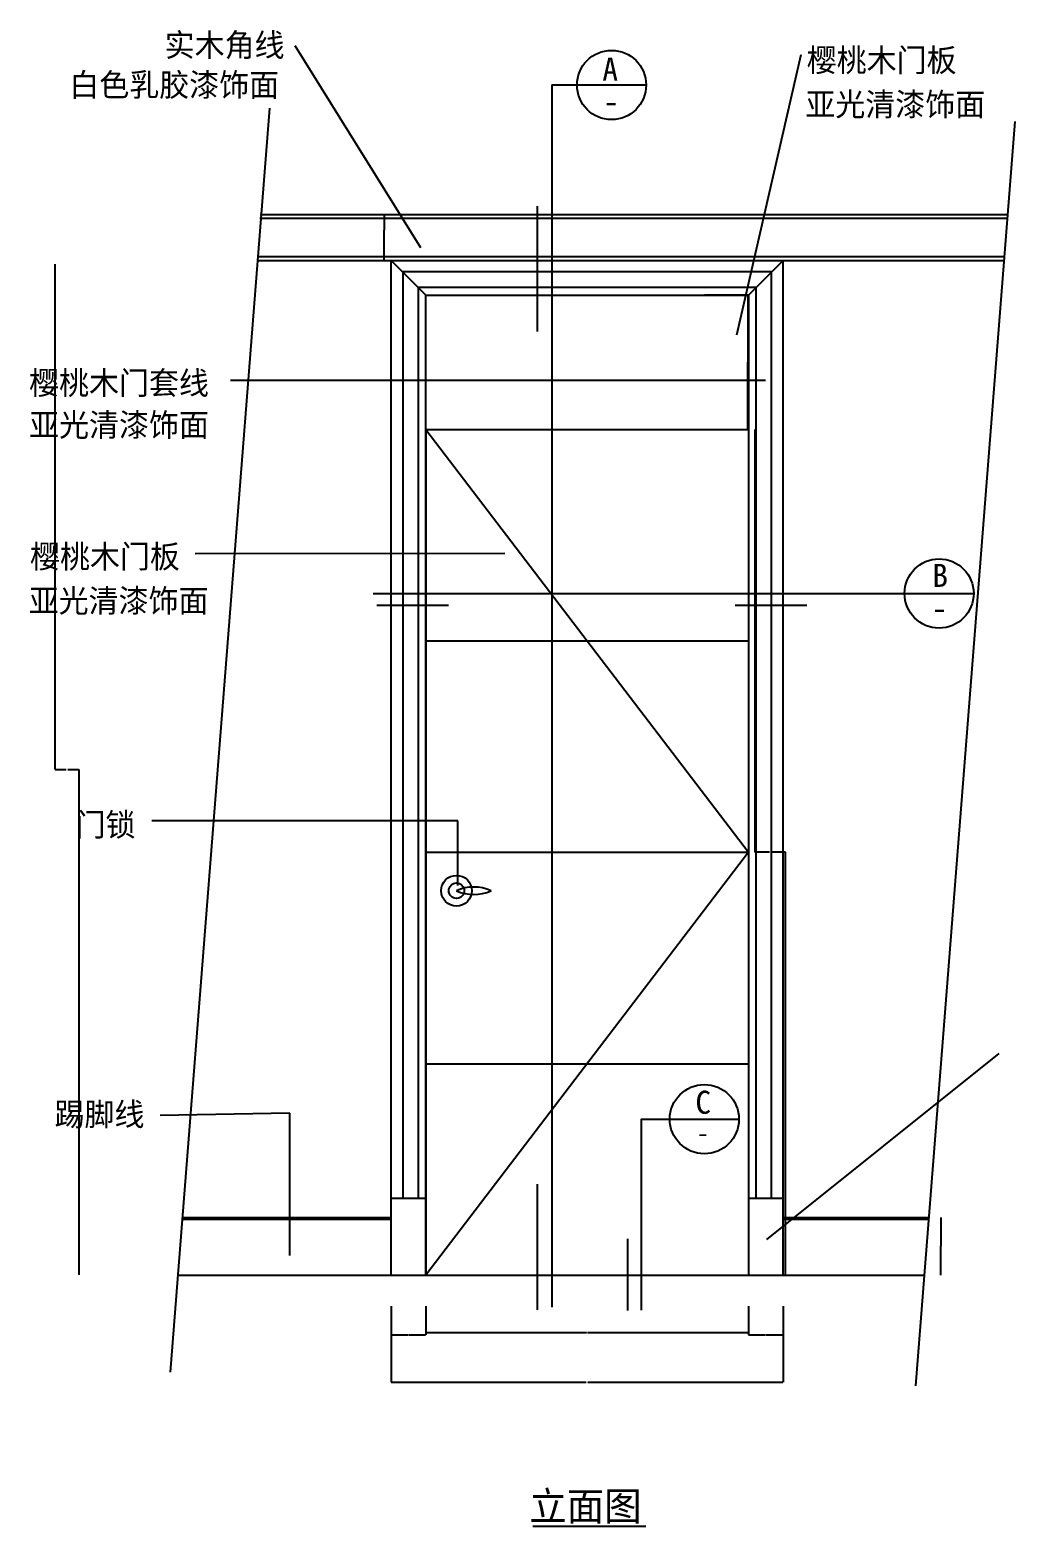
# Model space of a CAD drawing. Header units: metres. Extents: x 108 to 5381, y 254 to 7015.
# Drawn here: x 108 to 2654, y 3122 to 7015 of the extents above; entities that cross this region are included whole.
import ezdxf

# ---------------------------------------------------------------- set-up
doc = ezdxf.new("R2010")
doc.units = ezdxf.units.M
for name, color, linetype in [('2', 2, 'Continuous'), ('3', 3, 'Continuous'), ('4', 4, 'Continuous'), ('7', 7, 'Continuous'), ('BH', 3, 'Continuous'), ('DIM', 3, 'Continuous'), ('TEXT', 3, 'Continuous')]:
    doc.layers.add(name, color=color, linetype=linetype)
doc.dimstyles.get("Standard").update_dxf_attribs({"dimtxt": 2.5, "dimasz": 2.5, "dimexe": 1.25, "dimexo": 0.625, "dimtad": 1, "dimcen": 2.5, "dimazin": 3, "dimtfac": 1, "dimtmove": 0, "dimatfit": 3})

# ---------------------------------------------------------------- blocks, each defined once
blk = doc.blocks.new('*D1')
for p, q in [((1994.96, 5975.05), (1994.96, 4875.05)), ((2032.96, 4875.05), (1994.71, 4875.05)), ((2075.21, 4875.05), (2036.96, 4875.05)), ((2074.96, 3775.05), (2074.96, 4875.05))]:
    blk.add_line(p, q)
at = {"layer": 'Defpoints'}
for p in [(1994.96, 5975.05), (2074.96, 4875.05), (2074.96, 3775.05)]:
    blk.add_point(p, dxfattribs=at)
at = {"layer": 'DIM', "insert": (2034.96, 4875.05), "char_height": 1, "attachment_point": 5}
blk.add_mtext('2200', dxfattribs=at)
blk = doc.blocks.new('*D2')
for p, q in [((173.29, 6405.48), (173.29, 5090.4)), ((173.54, 5090.4), (202.63, 5090.4)), ((206.63, 5090.4), (235.72, 5090.4)), ((235.97, 3775.31), (235.97, 5090.4))]:
    blk.add_line(p, q)
at = {"layer": 'Defpoints'}
for p in [(173.29, 6405.48), (173.29, 5090.4), (235.97, 3775.31)]:
    blk.add_point(p, dxfattribs=at)
at = {"layer": 'DIM', "insert": (204.63, 5090.4), "char_height": 1, "attachment_point": 5}
blk.add_mtext('2630', dxfattribs=at)
blk = doc.blocks.new('*D3')
for p, q in [((1138.43, 3694.45), (1138.43, 3625.14)), ((1978.43, 3694.45), (1978.43, 3625.14)), ((1138.68, 3625.14), (1556.93, 3625.14)), ((1559.93, 3625.14), (1978.18, 3625.14))]:
    blk.add_line(p, q)
at = {"layer": 'Defpoints'}
for p in [(1138.43, 3694.45), (1978.43, 3694.45), (1138.43, 3625.14)]:
    blk.add_point(p, dxfattribs=at)
at = {"layer": 'DIM', "insert": (1558.43, 3625.14), "char_height": 1, "attachment_point": 5}
blk.add_mtext('840', dxfattribs=at)
blk = doc.blocks.new('*D6')
for p, q in [((1048.43, 3693.16), (1048.43, 3495.94)), ((2068.43, 3693.16), (2068.43, 3495.94)), ((1048.68, 3495.94), (1556.43, 3495.94)), ((1560.43, 3495.94), (2068.18, 3495.94))]:
    blk.add_line(p, q)
at = {"layer": 'Defpoints'}
for p in [(1048.43, 3693.16), (2068.43, 3693.16), (1048.43, 3495.94)]:
    blk.add_point(p, dxfattribs=at)
at = {"layer": 'DIM', "insert": (1558.43, 3495.94), "char_height": 1, "attachment_point": 5}
blk.add_mtext('1020', dxfattribs=at)
blk = doc.blocks.new('*D10')
for p, q in [((1138.43, 3975.05), (1138.43, 3875.05)), ((1138.18, 3875.05), (1137.93, 3875.05)), ((1138.43, 3775.05), (1138.43, 3875.05)), ((1138.43, 3875.05), (1138.43, 3875.05)), ((1138.68, 3875.05), (1138.93, 3875.05))]:
    blk.add_line(p, q)
at = {"layer": 'Defpoints'}
for p in [(1138.43, 3975.05), (1138.43, 3875.05), (1138.43, 3775.05)]:
    blk.add_point(p, dxfattribs=at)
at = {"layer": 'DIM', "insert": (1138.43, 3876.175), "char_height": 1, "attachment_point": 5}
blk.add_mtext('0', dxfattribs=at)
blk = doc.blocks.new('*D11')
for p, q in [((1048.43, 3694.45), (1048.43, 3619.14)), ((1138.43, 3694.45), (1138.43, 3619.14)), ((1048.68, 3619.14), (1092.43, 3619.14)), ((1094.43, 3619.14), (1138.18, 3619.14))]:
    blk.add_line(p, q)
at = {"layer": 'Defpoints'}
for p in [(1048.43, 3694.45), (1138.43, 3694.45), (1048.43, 3619.14)]:
    blk.add_point(p, dxfattribs=at)
at = {"layer": 'DIM', "insert": (1093.43, 3619.14), "char_height": 1, "attachment_point": 5}
blk.add_mtext('90', dxfattribs=at)
blk = doc.blocks.new('*D19')
for p, q in [((1978.43, 3694.45), (1978.43, 3619.14)), ((2068.43, 3694.45), (2068.43, 3619.14)), ((1978.68, 3619.14), (2022.43, 3619.14)), ((2024.43, 3619.14), (2068.18, 3619.14))]:
    blk.add_line(p, q)
at = {"layer": 'Defpoints'}
for p in [(1978.43, 3694.45), (2068.43, 3694.45), (1978.43, 3619.14)]:
    blk.add_point(p, dxfattribs=at)
at = {"layer": 'DIM', "insert": (2023.43, 3619.14), "char_height": 1, "attachment_point": 5}
blk.add_mtext('90', dxfattribs=at)
blk = doc.blocks.new('*D20')
for p, q in [((2479.39, 3925.05), (2479.39, 3850.05)), ((2479.14, 3850.05), (2478.89, 3850.05)), ((2479.39, 3775.05), (2479.39, 3850.05)), ((2479.39, 3850.05), (2479.39, 3850.05)), ((2479.64, 3850.05), (2479.89, 3850.05))]:
    blk.add_line(p, q)
at = {"layer": 'Defpoints'}
for p in [(2479.39, 3925.05), (2479.39, 3850.05), (2479.39, 3775.05)]:
    blk.add_point(p, dxfattribs=at)
at = {"layer": 'DIM', "insert": (2479.39, 3851.175), "char_height": 1, "attachment_point": 5}
blk.add_mtext('0', dxfattribs=at)
blk = doc.blocks.new('*D21')
for p, q in [((1030.13, 6533.86), (1030.13, 6493.64)), ((1029.88, 6493.64), (1029.63, 6493.64)), ((1030.13, 6414.35), (1030.13, 6493.64)), ((1030.13, 6493.64), (1030.13, 6493.64)), ((1030.38, 6493.64), (1030.63, 6493.64))]:
    blk.add_line(p, q)
at = {"layer": 'Defpoints'}
for p in [(1030.13, 6533.86), (1030.13, 6493.64), (1030.13, 6414.35)]:
    blk.add_point(p, dxfattribs=at)
at = {"layer": 'DIM', "insert": (1030.13, 6494.765), "char_height": 1, "attachment_point": 5}
blk.add_mtext('0', dxfattribs=at)
blk = doc.blocks.new('*D25')
for p, q in [((1977.07, 6325.05), (1977.07, 6150.05)), ((1976.82, 6150.05), (1976.57, 6150.05)), ((1977.07, 5975.05), (1977.07, 6150.05)), ((1977.07, 6150.05), (1977.07, 6150.05)), ((1977.32, 6150.05), (1977.57, 6150.05))]:
    blk.add_line(p, q)
at = {"layer": 'Defpoints'}
for p in [(1977.07, 6325.05), (1977.07, 6150.05), (1977.07, 5975.05)]:
    blk.add_point(p, dxfattribs=at)
at = {"layer": 'DIM', "insert": (1977.07, 6151.175), "char_height": 1, "attachment_point": 5}
blk.add_mtext('0', dxfattribs=at)

msp = doc.modelspace()

# ---------------------------------------------------------------- linework, layer by layer
at = {"layer": '2'}
msp.add_line((492.68, 3775.05), (2436.2, 3775.05), dxfattribs=at)
at = {"layer": '3'}
for p, q in [((1048.43, 6415.05), (1138.43, 6325.05)), ((2068.43, 6415.05), (1978.43, 6325.05)), ((1138.43, 5975.05), (1978.43, 5975.05)), ((1138.43, 5425.05), (1978.43, 5425.05)), ((1138.43, 4875.05), (1978.43, 4875.05)), ((1138.43, 4325.05), (1978.43, 4325.05))]:
    msp.add_line(p, q, dxfattribs=at)
msp.add_lwpolyline([(2038.43, 3975.05), (2038.43, 6385.05), (1078.43, 6385.05), (1078.43, 3975.05)], dxfattribs=at)
for radius in [40, 20.13]:
    msp.add_circle((1218.43, 4775.05), radius, dxfattribs=at)
for centre, start, end in [((1263.43, 4675.46), 65.68, 114.32), ((1263.43, 4874.65), 245.68, 294.32)]:
    msp.add_arc(centre, 109.29, start, end, dxfattribs=at)
at = {"layer": '4'}
for p, q in [((707.41, 6535.05), (2650.94, 6535.05)), ((699.55, 6415.05), (2643.07, 6415.05)), ((1048.43, 3775.05), (1048.43, 6415.05)), ((2068.43, 3775.05), (2068.43, 6415.05)), ((1978.43, 6325.05), (1863.86, 6325.05)), ((1138.43, 5975.05), (1138.43, 3775.05)), ((1048.43, 3975.05), (1138.43, 3975.05)), ((1978.43, 3975.05), (2068.43, 3975.05)), ((504.48, 3925.05), (1048.43, 3925.05)), ((2068.43, 3925.05), (2448, 3925.05))]:
    msp.add_line(p, q, dxfattribs=at)
for points in [[(1138.43, 3775.05), (1138.43, 6325.05), (1978.43, 6325.05), (1978.43, 3775.05)], [(1138.43, 5975.05), (1978.43, 4875.05), (1138.43, 3775.05)]]:
    msp.add_lwpolyline(points, dxfattribs=at)
at = {"layer": '7'}
for p, q in [((706.63, 6525.05), (2650.15, 6525.05)), ((700.34, 6425.05), (2643.86, 6425.05)), ((504.09, 3920.05), (1048.43, 3920.05)), ((2068.43, 3920.05), (2447.61, 3920.05))]:
    msp.add_line(p, q, dxfattribs=at)
msp.add_lwpolyline([(1998.43, 3975.05), (1998.43, 6345.05), (1118.43, 6345.05), (1118.43, 3975.05)], dxfattribs=at)
at = {"layer": 'BH'}
for p, q in [((731.54, 6811.75), (472.77, 3521.93)), ((2672.29, 6776.5), (2413.52, 3486.68))]:
    msp.add_line(p, q, dxfattribs=at)
at = {"layer": 'DIM'}
for p, q in [((1466.85, 6871.62), (1466.85, 3691.32)), ((1001.16, 5548.56), (2384.78, 5548.56))]:
    msp.add_line(p, q, dxfattribs=at)
for points in [[(1466.85, 6871.62), (1711.76, 6871.62)], [(1429.34, 6229.94), (1429.34, 6556.58)], [(2384.78, 5548.56), (2564.78, 5548.56)], [(1011.02, 5518.35), (1197.66, 5518.35)], [(1943.74, 5518.35), (2130.38, 5518.35)], [(1699.94, 3683.58), (1699.94, 4180.71), (1773.68, 4180.71), (1953.68, 4180.71)], [(1429.34, 3684.76), (1429.34, 4011.4)], [(1664.25, 3683.01), (1664.25, 3869.62)]]:
    msp.add_lwpolyline(points, dxfattribs=at)
for centre in [(1622.22, 6871.62), (2474.78, 5548.56), (1863.68, 4180.71)]:
    msp.add_circle(centre, 90, dxfattribs=at)
at = {"layer": 'TEXT'}
msp.add_line((1417.11, 3121.84), (1710.98, 3121.84), dxfattribs=at)

# ---------------------------------------------------------------- texts
at = {"layer": '4'}
for s, p in [('实木角线', (458.87, 6945.61)), (' 樱桃木门板', (2089.34, 6906.28)), ('白色乳胶漆饰面', (210.8, 6842.1)), ('亚光清漆饰面', (2126.72, 6791.17)), ('樱桃木门套线', (106.04, 6066.27)), ('亚光清漆饰面', (106.04, 5957.26)), (' 樱桃木门板', (67.52, 5614.71)), ('亚光清漆饰面', (104.9, 5499.59)), ('门锁', (226.97, 4917)), ('踢脚线', (172.24, 4163.36))]:
    msp.add_text(s, height=60, dxfattribs=at).set_placement(p)
at = {"layer": 'DIM'}
for s, height, p in [('A', 60, (1598.15, 6882.55)), ('-', 60, (1600.44, 6798.98)), ('B', 60, (2457.11, 5565.48)), ('-', 60, (2455.16, 5480.46)), ('C', 60, (1840.35, 4194.68)), ('-', 48, (1843.6, 4120.52))]:
    msp.add_text(s, height=height, dxfattribs=at).set_placement(p)
at = {"layer": 'TEXT'}
msp.add_text('立面图', height=75, dxfattribs=at).set_placement((1407.91, 3136.03))

# ---------------------------------------------------------------- dimensions: what is measured, and where the dimension line sits
at = {"layer": 'DIM'}
for base, p1, p2, picture, middle in [((1030.13, 6493.64), (1030.13, 6414.35), (1030.13, 6533.86), '*D21', (1030.13, 6494.765)), ((1977.07, 6150.05), (1977.07, 5975.05), (1977.07, 6325.05), '*D25', (1977.07, 6151.175)), ((1138.43, 3875.05), (1138.43, 3775.05), (1138.43, 3975.05), '*D10', (1138.43, 3876.175)), ((2479.39, 3850.05), (2479.39, 3775.05), (2479.39, 3925.05), '*D20', (2479.39, 3851.175)), ((1048.43, 3619.14), (1048.43, 3694.45), (1138.43, 3694.45), '*D11', (1093.43, 3619.14)), ((1138.43, 3625.14), (1138.43, 3694.45), (1978.43, 3694.45), '*D3', (1558.43, 3625.14)), ((1978.43, 3619.14), (1978.43, 3694.45), (2068.43, 3694.45), '*D19', (2023.43, 3619.14))]:
    dim = msp.add_linear_dim(base=base, p1=p1, p2=p2, dimstyle='Standard', dxfattribs=at)
    dim.commit()
    dim.dimension.update_dxf_attribs({"geometry": picture, "text_midpoint": middle})
for base, p1, p2, text, picture, middle in [((173.29, 5090.4), (173.29, 6405.48), (235.97, 3775.31), '2630', '*D2', (204.63, 5090.4)), ((2074.96, 4875.05), (2074.96, 3775.05), (1994.96, 5975.05), '2200', '*D1', (2034.96, 4875.05)), ((1048.43, 3495.94), (1048.43, 3693.16), (2068.43, 3693.16), '1020', '*D6', (1558.43, 3495.94))]:
    dim = msp.add_linear_dim(base=base, p1=p1, p2=p2, text=text, dimstyle='Standard', dxfattribs=at)
    dim.commit()
    dim.dimension.update_dxf_attribs({"geometry": picture, "text_midpoint": middle})

# ---------------------------------------------------------------- leaders
at = {"layer": 'BH'}
for points in [[(1125.66, 6447.82), (798.56, 6973.16)], [(1947.87, 6221.24), (2115.95, 6951.07)], [(2026.45, 3867.39), (2631.38, 4351.38)]]:
    msp.add_leader(points, dimstyle='Standard', dxfattribs=at)
at = {"layer": 'TEXT'}
for points in [[(2022.67, 6102.54), (630.5, 6103.13)], [(1343.93, 5652.96), (538.48, 5651.5)], [(1221.87, 4788.6), (1221.87, 4957.25), (425.03, 4957.25)], [(784.42, 3825.73), (784.42, 4195.93), (446.98, 4189.96)]]:
    msp.add_leader(points, dimstyle='Standard', dxfattribs=at)

doc.saveas('drawing.dxf')
